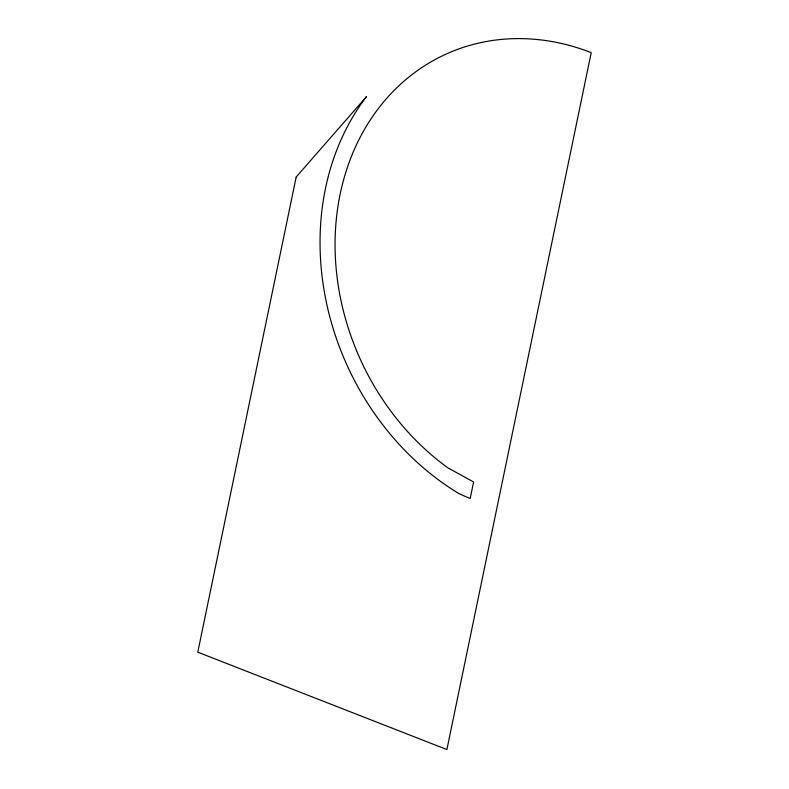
<?xml version="1.0" encoding="UTF-8"?>
<svg xmlns="http://www.w3.org/2000/svg" width="789" height="789" viewBox="0 0 789 789"><rect width="100%" height="100%" fill="white"/><g stroke="black" fill="none" stroke-linecap="round" stroke-linejoin="round"><path stroke-width="1.18" d="M296.181 177.022L197.783 652.178L446.89 749.55L591.217 52.646A241.602 203.532 66.1 0 0 347.89 165.946A241.602 203.532 66.1 0 0 447.846 467.818L473.607 481.98L470.175 498.579L459.188 493.746A258.861 218.07 66.1 0 1 366.54 96.564L296.181 177.022"/></g></svg>
